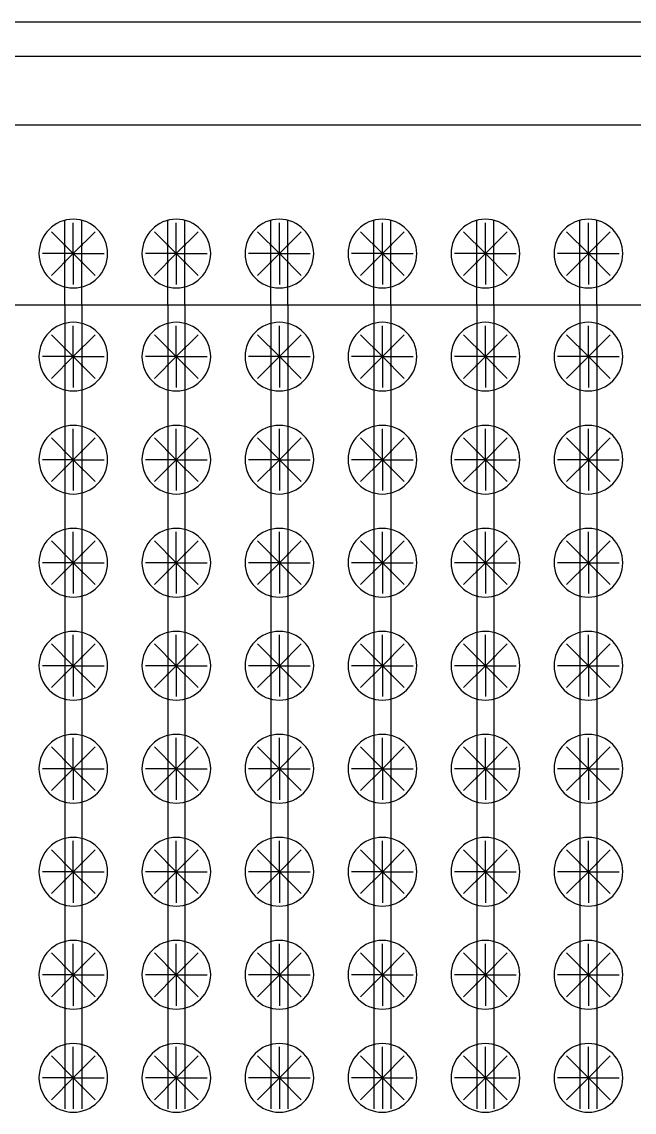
# Model space of a CAD drawing. Header units: metres. Extents: x -1021672 to -1021230, y -2826902 to -2826531.
# Drawn here: x -1021393.5 to -1021357.8, y -2826767.6 to -2826704.1 of the extents above; entities that cross this region are included whole.
import ezdxf

# ---------------------------------------------------------------- set-up
doc = ezdxf.new("R2010")
doc.units = ezdxf.units.M
for name, color, linetype in [('C-BRDG-FOUNDATION', 2, 'Continuous'), ('IRRIG-LATERAL', 6, 'Continuous'), ('IRRIG-MAIN', 4, 'Continuous'), ('PUMP-STATION-1', 40, 'Continuous'), ('TREES', 94, 'Continuous'), ('V-CTRL-BMRK', 150, 'Continuous')]:
    doc.layers.add(name, color=color, linetype=linetype)

# ---------------------------------------------------------------- blocks, each defined once
blk = doc.blocks.new('*U74')
for p, q in [((0, 2000), (86000, 2000)), ((0, -2000), (86000, -2000))]:
    blk.add_line(p, q)
blk = doc.blocks.new('MANGO_TREE')
at = {"layer": 'TREES'}
for q in [(-1.273, 1.273), (0, 1.8), (1.273, 1.273), (-1.8, 0), (-1.273, -1.273), (1.8, 0), (0, -1.8), (1.273, -1.273)]:
    blk.add_line((0, 0), q, dxfattribs=at)
blk.add_circle((0, 0), 2, dxfattribs=at)
blk = doc.blocks.new('dripper')
at = {"layer": 'PUMP-STATION-1', "true_color": 0x7aafdf}
h = blk.add_hatch(color=143, dxfattribs=at)
h.dxf.hatch_style = 1
h.paths.add_polyline_path([(-1021243.937, -2826723.087), (-1021243.937, -2826723.101), (-1021243.929, -2826723.109), (-1021243.921, -2826723.102)])
h.paths.add_polyline_path([(-1021243.921, -2826723.102), (-1021243.929, -2826723.109), (-1021243.92, -2826723.117), (-1021243.937, -2826723.133), (-1021243.937, -2826723.147), (-1021243.906, -2826723.117)])
h.paths.add_polyline_path([(-1021243.937, -2826723.133), (-1021243.945, -2826723.125), (-1021243.952, -2826723.132), (-1021243.937, -2826723.147)])
h.paths.add_polyline_path([(-1021243.953, -2826723.117), (-1021243.937, -2826723.101), (-1021243.937, -2826723.087), (-1021243.967, -2826723.117), (-1021243.952, -2826723.132), (-1021243.945, -2826723.125)])
at = {"layer": 'PUMP-STATION-1', "true_color": 0x22346e}
h = blk.add_hatch(color=159, dxfattribs=at)
h.dxf.hatch_style = 1
h.paths.add_polyline_path([(-1021243.937, -2826723.101), (-1021243.953, -2826723.117), (-1021243.945, -2826723.125), (-1021243.937, -2826723.117)])
h.paths.add_polyline_path([(-1021243.937, -2826723.101), (-1021243.937, -2826723.117), (-1021243.929, -2826723.109)])
h.paths.add_polyline_path([(-1021243.92, -2826723.117), (-1021243.929, -2826723.109), (-1021243.937, -2826723.117), (-1021243.937, -2826723.133)])
h.paths.add_polyline_path([(-1021243.937, -2826723.117), (-1021243.945, -2826723.125), (-1021243.937, -2826723.133)])
at = {"layer": 'PUMP-STATION-1', "flags": 128}
for points in [[(-1021243.906, -2826723.117), (-1021243.937, -2826723.087), (-1021243.967, -2826723.117), (-1021243.937, -2826723.147)], [(-1021243.92, -2826723.117), (-1021243.937, -2826723.101), (-1021243.953, -2826723.117), (-1021243.937, -2826723.133)]]:
    blk.add_lwpolyline(points, close=True, dxfattribs=at)
blk = doc.blocks.new('*U2939')
at = {"layer": 'PUMP-STATION-1'}
blk.add_blockref('dripper', (1021243.937, 2826723.117), dxfattribs=at)
blk = doc.blocks.new('*U2940')
at = {"layer": 'PUMP-STATION-1', "color": 0, "linetype": 'ByBlock', "lineweight": -2, "transparency": 16777216}
for p, rotation in [((-1021244.937, -2826723.117), 90.00000000000001), ((-1021244.937, -2826724.117), 180), ((-1021243.937, -2826724.117), 270)]:
    blk.add_blockref('*U2939', p, dxfattribs=dict(at, rotation=rotation))
blk.add_blockref('*U2939', (-1021243.937, -2826723.117), dxfattribs=at)
blk = doc.blocks.new('*U2941')
at = {"layer": 'PUMP-STATION-1'}
blk.add_blockref('dripper', (1021243.937, 2826723.117), dxfattribs=at)
blk = doc.blocks.new('*U2942')
at = {"layer": 'PUMP-STATION-1', "color": 0, "linetype": 'ByBlock', "lineweight": -2, "transparency": 16777216}
for p, rotation in [((-1021244.937, -2826723.117), 90.00000000000001), ((-1021244.937, -2826724.117), 180), ((-1021243.937, -2826724.117), 270)]:
    blk.add_blockref('*U2941', p, dxfattribs=dict(at, rotation=rotation))
blk.add_blockref('*U2941', (-1021243.937, -2826723.117), dxfattribs=at)
blk = doc.blocks.new('*U2819')
at = {"layer": 'PUMP-STATION-1'}
blk.add_blockref('dripper', (1021243.937, 2826723.117), dxfattribs=at)
blk = doc.blocks.new('*U2820')
at = {"layer": 'PUMP-STATION-1', "color": 0, "linetype": 'ByBlock', "lineweight": -2, "transparency": 16777216}
for p, rotation in [((-1021244.937, -2826723.117), 90.00000000000001), ((-1021244.937, -2826724.117), 180), ((-1021243.937, -2826724.117), 270)]:
    blk.add_blockref('*U2819', p, dxfattribs=dict(at, rotation=rotation))
blk.add_blockref('*U2819', (-1021243.937, -2826723.117), dxfattribs=at)
blk = doc.blocks.new('*U2821')
at = {"layer": 'PUMP-STATION-1'}
blk.add_blockref('dripper', (1021243.937, 2826723.117), dxfattribs=at)
blk = doc.blocks.new('*U2822')
at = {"layer": 'PUMP-STATION-1', "color": 0, "linetype": 'ByBlock', "lineweight": -2, "transparency": 16777216}
for p, rotation in [((-1021244.937, -2826723.117), 90.00000000000001), ((-1021244.937, -2826724.117), 180), ((-1021243.937, -2826724.117), 270)]:
    blk.add_blockref('*U2821', p, dxfattribs=dict(at, rotation=rotation))
blk.add_blockref('*U2821', (-1021243.937, -2826723.117), dxfattribs=at)
blk = doc.blocks.new('*U2823')
at = {"layer": 'PUMP-STATION-1'}
blk.add_blockref('dripper', (1021243.937, 2826723.117), dxfattribs=at)
blk = doc.blocks.new('*U2824')
at = {"layer": 'PUMP-STATION-1', "color": 0, "linetype": 'ByBlock', "lineweight": -2, "transparency": 16777216}
for p, rotation in [((-1021244.937, -2826723.117), 90.00000000000001), ((-1021244.937, -2826724.117), 180), ((-1021243.937, -2826724.117), 270)]:
    blk.add_blockref('*U2823', p, dxfattribs=dict(at, rotation=rotation))
blk.add_blockref('*U2823', (-1021243.937, -2826723.117), dxfattribs=at)
blk = doc.blocks.new('*U2825')
at = {"layer": 'PUMP-STATION-1'}
blk.add_blockref('dripper', (1021243.937, 2826723.117), dxfattribs=at)
blk = doc.blocks.new('*U2826')
at = {"layer": 'PUMP-STATION-1', "color": 0, "linetype": 'ByBlock', "lineweight": -2, "transparency": 16777216}
for p, rotation in [((-1021244.937, -2826723.117), 90.00000000000001), ((-1021244.937, -2826724.117), 180), ((-1021243.937, -2826724.117), 270)]:
    blk.add_blockref('*U2825', p, dxfattribs=dict(at, rotation=rotation))
blk.add_blockref('*U2825', (-1021243.937, -2826723.117), dxfattribs=at)
blk = doc.blocks.new('*U2827')
at = {"layer": 'PUMP-STATION-1'}
blk.add_blockref('dripper', (1021243.937, 2826723.117), dxfattribs=at)
blk = doc.blocks.new('*U2828')
at = {"layer": 'PUMP-STATION-1', "color": 0, "linetype": 'ByBlock', "lineweight": -2, "transparency": 16777216}
for p, rotation in [((-1021244.937, -2826723.117), 90.00000000000001), ((-1021244.937, -2826724.117), 180), ((-1021243.937, -2826724.117), 270)]:
    blk.add_blockref('*U2827', p, dxfattribs=dict(at, rotation=rotation))
blk.add_blockref('*U2827', (-1021243.937, -2826723.117), dxfattribs=at)
blk = doc.blocks.new('*U2923')
at = {"layer": 'PUMP-STATION-1'}
blk.add_blockref('dripper', (1021243.937, 2826723.117), dxfattribs=at)
blk = doc.blocks.new('*U2924')
at = {"layer": 'PUMP-STATION-1', "color": 0, "linetype": 'ByBlock', "lineweight": -2, "transparency": 16777216}
for p, rotation in [((-1021244.937, -2826723.117), 90.00000000000001), ((-1021244.937, -2826724.117), 180), ((-1021243.937, -2826724.117), 270)]:
    blk.add_blockref('*U2923', p, dxfattribs=dict(at, rotation=rotation))
blk.add_blockref('*U2923', (-1021243.937, -2826723.117), dxfattribs=at)
blk = doc.blocks.new('*U3157')
at = {"layer": 'PUMP-STATION-1'}
blk.add_blockref('dripper', (1021243.937, 2826723.117), dxfattribs=at)
blk = doc.blocks.new('*U3158')
at = {"layer": 'PUMP-STATION-1', "color": 0, "linetype": 'ByBlock', "lineweight": -2, "transparency": 16777216}
for p, rotation in [((-1021244.937, -2826723.117), 90.00000000000001), ((-1021244.937, -2826724.117), 180), ((-1021243.937, -2826724.117), 270)]:
    blk.add_blockref('*U3157', p, dxfattribs=dict(at, rotation=rotation))
blk.add_blockref('*U3157', (-1021243.937, -2826723.117), dxfattribs=at)
blk = doc.blocks.new('*U3159')
at = {"layer": 'PUMP-STATION-1'}
blk.add_blockref('dripper', (1021243.937, 2826723.117), dxfattribs=at)
blk = doc.blocks.new('*U3160')
at = {"layer": 'PUMP-STATION-1', "color": 0, "linetype": 'ByBlock', "lineweight": -2, "transparency": 16777216}
for p, rotation in [((-1021244.937, -2826723.117), 90.00000000000001), ((-1021244.937, -2826724.117), 180), ((-1021243.937, -2826724.117), 270)]:
    blk.add_blockref('*U3159', p, dxfattribs=dict(at, rotation=rotation))
blk.add_blockref('*U3159', (-1021243.937, -2826723.117), dxfattribs=at)
blk = doc.blocks.new('*U3161')
at = {"layer": 'PUMP-STATION-1'}
blk.add_blockref('dripper', (1021243.937, 2826723.117), dxfattribs=at)
blk = doc.blocks.new('*U3162')
at = {"layer": 'PUMP-STATION-1', "color": 0, "linetype": 'ByBlock', "lineweight": -2, "transparency": 16777216}
for p, rotation in [((-1021244.937, -2826723.117), 90.00000000000001), ((-1021244.937, -2826724.117), 180), ((-1021243.937, -2826724.117), 270)]:
    blk.add_blockref('*U3161', p, dxfattribs=dict(at, rotation=rotation))
blk.add_blockref('*U3161', (-1021243.937, -2826723.117), dxfattribs=at)
blk = doc.blocks.new('*U2913')
at = {"layer": 'PUMP-STATION-1'}
blk.add_blockref('dripper', (1021243.937, 2826723.117), dxfattribs=at)
blk = doc.blocks.new('*U2914')
at = {"layer": 'PUMP-STATION-1', "color": 0, "linetype": 'ByBlock', "lineweight": -2, "transparency": 16777216}
for p, rotation in [((-1021244.937, -2826723.117), 90.00000000000001), ((-1021244.937, -2826724.117), 180), ((-1021243.937, -2826724.117), 270)]:
    blk.add_blockref('*U2913', p, dxfattribs=dict(at, rotation=rotation))
blk.add_blockref('*U2913', (-1021243.937, -2826723.117), dxfattribs=at)
blk = doc.blocks.new('*U2915')
at = {"layer": 'PUMP-STATION-1'}
blk.add_blockref('dripper', (1021243.937, 2826723.117), dxfattribs=at)
blk = doc.blocks.new('*U2916')
at = {"layer": 'PUMP-STATION-1', "color": 0, "linetype": 'ByBlock', "lineweight": -2, "transparency": 16777216}
for p, rotation in [((-1021244.937, -2826723.117), 90.00000000000001), ((-1021244.937, -2826724.117), 180), ((-1021243.937, -2826724.117), 270)]:
    blk.add_blockref('*U2915', p, dxfattribs=dict(at, rotation=rotation))
blk.add_blockref('*U2915', (-1021243.937, -2826723.117), dxfattribs=at)
blk = doc.blocks.new('*U2917')
at = {"layer": 'PUMP-STATION-1'}
blk.add_blockref('dripper', (1021243.937, 2826723.117), dxfattribs=at)
blk = doc.blocks.new('*U2918')
at = {"layer": 'PUMP-STATION-1', "color": 0, "linetype": 'ByBlock', "lineweight": -2, "transparency": 16777216}
for p, rotation in [((-1021244.937, -2826723.117), 90.00000000000001), ((-1021244.937, -2826724.117), 180), ((-1021243.937, -2826724.117), 270)]:
    blk.add_blockref('*U2917', p, dxfattribs=dict(at, rotation=rotation))
blk.add_blockref('*U2917', (-1021243.937, -2826723.117), dxfattribs=at)
blk = doc.blocks.new('*U2919')
at = {"layer": 'PUMP-STATION-1'}
blk.add_blockref('dripper', (1021243.937, 2826723.117), dxfattribs=at)
blk = doc.blocks.new('*U2920')
at = {"layer": 'PUMP-STATION-1', "color": 0, "linetype": 'ByBlock', "lineweight": -2, "transparency": 16777216}
for p, rotation in [((-1021244.937, -2826723.117), 90.00000000000001), ((-1021244.937, -2826724.117), 180), ((-1021243.937, -2826724.117), 270)]:
    blk.add_blockref('*U2919', p, dxfattribs=dict(at, rotation=rotation))
blk.add_blockref('*U2919', (-1021243.937, -2826723.117), dxfattribs=at)
blk = doc.blocks.new('*U2921')
at = {"layer": 'PUMP-STATION-1'}
blk.add_blockref('dripper', (1021243.937, 2826723.117), dxfattribs=at)
blk = doc.blocks.new('*U2922')
at = {"layer": 'PUMP-STATION-1', "color": 0, "linetype": 'ByBlock', "lineweight": -2, "transparency": 16777216}
for p, rotation in [((-1021244.937, -2826723.117), 90.00000000000001), ((-1021244.937, -2826724.117), 180), ((-1021243.937, -2826724.117), 270)]:
    blk.add_blockref('*U2921', p, dxfattribs=dict(at, rotation=rotation))
blk.add_blockref('*U2921', (-1021243.937, -2826723.117), dxfattribs=at)
blk = doc.blocks.new('*U2841')
at = {"layer": 'PUMP-STATION-1'}
blk.add_blockref('dripper', (1021243.937, 2826723.117), dxfattribs=at)
blk = doc.blocks.new('*U2842')
at = {"layer": 'PUMP-STATION-1', "color": 0, "linetype": 'ByBlock', "lineweight": -2, "transparency": 16777216}
for p, rotation in [((-1021244.937, -2826723.117), 90.00000000000001), ((-1021244.937, -2826724.117), 180), ((-1021243.937, -2826724.117), 270)]:
    blk.add_blockref('*U2841', p, dxfattribs=dict(at, rotation=rotation))
blk.add_blockref('*U2841', (-1021243.937, -2826723.117), dxfattribs=at)
blk = doc.blocks.new('*U2843')
at = {"layer": 'PUMP-STATION-1'}
blk.add_blockref('dripper', (1021243.937, 2826723.117), dxfattribs=at)
blk = doc.blocks.new('*U2844')
at = {"layer": 'PUMP-STATION-1', "color": 0, "linetype": 'ByBlock', "lineweight": -2, "transparency": 16777216}
for p, rotation in [((-1021244.937, -2826723.117), 90.00000000000001), ((-1021244.937, -2826724.117), 180), ((-1021243.937, -2826724.117), 270)]:
    blk.add_blockref('*U2843', p, dxfattribs=dict(at, rotation=rotation))
blk.add_blockref('*U2843', (-1021243.937, -2826723.117), dxfattribs=at)
blk = doc.blocks.new('*U2845')
at = {"layer": 'PUMP-STATION-1'}
blk.add_blockref('dripper', (1021243.937, 2826723.117), dxfattribs=at)
blk = doc.blocks.new('*U2846')
at = {"layer": 'PUMP-STATION-1', "color": 0, "linetype": 'ByBlock', "lineweight": -2, "transparency": 16777216}
for p, rotation in [((-1021244.937, -2826723.117), 90.00000000000001), ((-1021244.937, -2826724.117), 180), ((-1021243.937, -2826724.117), 270)]:
    blk.add_blockref('*U2845', p, dxfattribs=dict(at, rotation=rotation))
blk.add_blockref('*U2845', (-1021243.937, -2826723.117), dxfattribs=at)
blk = doc.blocks.new('*U2847')
at = {"layer": 'PUMP-STATION-1'}
blk.add_blockref('dripper', (1021243.937, 2826723.117), dxfattribs=at)
blk = doc.blocks.new('*U2848')
at = {"layer": 'PUMP-STATION-1', "color": 0, "linetype": 'ByBlock', "lineweight": -2, "transparency": 16777216}
for p, rotation in [((-1021244.937, -2826723.117), 90.00000000000001), ((-1021244.937, -2826724.117), 180), ((-1021243.937, -2826724.117), 270)]:
    blk.add_blockref('*U2847', p, dxfattribs=dict(at, rotation=rotation))
blk.add_blockref('*U2847', (-1021243.937, -2826723.117), dxfattribs=at)
blk = doc.blocks.new('*U2757')
at = {"layer": 'PUMP-STATION-1'}
blk.add_blockref('dripper', (1021243.937, 2826723.117), dxfattribs=at)
blk = doc.blocks.new('*U2758')
at = {"layer": 'PUMP-STATION-1', "color": 0, "linetype": 'ByBlock', "lineweight": -2, "transparency": 16777216}
for p, rotation in [((-1021244.937, -2826723.117), 90.00000000000001), ((-1021244.937, -2826724.117), 180), ((-1021243.937, -2826724.117), 270)]:
    blk.add_blockref('*U2757', p, dxfattribs=dict(at, rotation=rotation))
blk.add_blockref('*U2757', (-1021243.937, -2826723.117), dxfattribs=at)
blk = doc.blocks.new('*U2759')
at = {"layer": 'PUMP-STATION-1'}
blk.add_blockref('dripper', (1021243.937, 2826723.117), dxfattribs=at)
blk = doc.blocks.new('*U2760')
at = {"layer": 'PUMP-STATION-1', "color": 0, "linetype": 'ByBlock', "lineweight": -2, "transparency": 16777216}
for p, rotation in [((-1021244.937, -2826723.117), 90.00000000000001), ((-1021244.937, -2826724.117), 180), ((-1021243.937, -2826724.117), 270)]:
    blk.add_blockref('*U2759', p, dxfattribs=dict(at, rotation=rotation))
blk.add_blockref('*U2759', (-1021243.937, -2826723.117), dxfattribs=at)
blk = doc.blocks.new('*U2761')
at = {"layer": 'PUMP-STATION-1'}
blk.add_blockref('dripper', (1021243.937, 2826723.117), dxfattribs=at)
blk = doc.blocks.new('*U2762')
at = {"layer": 'PUMP-STATION-1', "color": 0, "linetype": 'ByBlock', "lineweight": -2, "transparency": 16777216}
for p, rotation in [((-1021244.937, -2826723.117), 90.00000000000001), ((-1021244.937, -2826724.117), 180), ((-1021243.937, -2826724.117), 270)]:
    blk.add_blockref('*U2761', p, dxfattribs=dict(at, rotation=rotation))
blk.add_blockref('*U2761', (-1021243.937, -2826723.117), dxfattribs=at)
blk = doc.blocks.new('*U2763')
at = {"layer": 'PUMP-STATION-1'}
blk.add_blockref('dripper', (1021243.937, 2826723.117), dxfattribs=at)
blk = doc.blocks.new('*U2764')
at = {"layer": 'PUMP-STATION-1', "color": 0, "linetype": 'ByBlock', "lineweight": -2, "transparency": 16777216}
for p, rotation in [((-1021244.937, -2826723.117), 90.00000000000001), ((-1021244.937, -2826724.117), 180), ((-1021243.937, -2826724.117), 270)]:
    blk.add_blockref('*U2763', p, dxfattribs=dict(at, rotation=rotation))
blk.add_blockref('*U2763', (-1021243.937, -2826723.117), dxfattribs=at)
blk = doc.blocks.new('*U3189')
at = {"layer": 'PUMP-STATION-1'}
blk.add_blockref('dripper', (1021243.937, 2826723.117), dxfattribs=at)
blk = doc.blocks.new('*U3190')
at = {"layer": 'PUMP-STATION-1', "color": 0, "linetype": 'ByBlock', "lineweight": -2, "transparency": 16777216}
for p, rotation in [((-1021244.937, -2826723.117), 90.00000000000001), ((-1021244.937, -2826724.117), 180), ((-1021243.937, -2826724.117), 270)]:
    blk.add_blockref('*U3189', p, dxfattribs=dict(at, rotation=rotation))
blk.add_blockref('*U3189', (-1021243.937, -2826723.117), dxfattribs=at)
blk = doc.blocks.new('*U3191')
at = {"layer": 'PUMP-STATION-1'}
blk.add_blockref('dripper', (1021243.937, 2826723.117), dxfattribs=at)
blk = doc.blocks.new('*U3192')
at = {"layer": 'PUMP-STATION-1', "color": 0, "linetype": 'ByBlock', "lineweight": -2, "transparency": 16777216}
for p, rotation in [((-1021244.937, -2826723.117), 90.00000000000001), ((-1021244.937, -2826724.117), 180), ((-1021243.937, -2826724.117), 270)]:
    blk.add_blockref('*U3191', p, dxfattribs=dict(at, rotation=rotation))
blk.add_blockref('*U3191', (-1021243.937, -2826723.117), dxfattribs=at)
blk = doc.blocks.new('*U3193')
at = {"layer": 'PUMP-STATION-1'}
blk.add_blockref('dripper', (1021243.937, 2826723.117), dxfattribs=at)
blk = doc.blocks.new('*U3194')
at = {"layer": 'PUMP-STATION-1', "color": 0, "linetype": 'ByBlock', "lineweight": -2, "transparency": 16777216}
for p, rotation in [((-1021244.937, -2826723.117), 90.00000000000001), ((-1021244.937, -2826724.117), 180), ((-1021243.937, -2826724.117), 270)]:
    blk.add_blockref('*U3193', p, dxfattribs=dict(at, rotation=rotation))
blk.add_blockref('*U3193', (-1021243.937, -2826723.117), dxfattribs=at)
blk = doc.blocks.new('*U3195')
at = {"layer": 'PUMP-STATION-1'}
blk.add_blockref('dripper', (1021243.937, 2826723.117), dxfattribs=at)
blk = doc.blocks.new('*U3196')
at = {"layer": 'PUMP-STATION-1', "color": 0, "linetype": 'ByBlock', "lineweight": -2, "transparency": 16777216}
for p, rotation in [((-1021244.937, -2826723.117), 90.00000000000001), ((-1021244.937, -2826724.117), 180), ((-1021243.937, -2826724.117), 270)]:
    blk.add_blockref('*U3195', p, dxfattribs=dict(at, rotation=rotation))
blk.add_blockref('*U3195', (-1021243.937, -2826723.117), dxfattribs=at)
blk = doc.blocks.new('*U3197')
at = {"layer": 'PUMP-STATION-1'}
blk.add_blockref('dripper', (1021243.937, 2826723.117), dxfattribs=at)
blk = doc.blocks.new('*U3198')
at = {"layer": 'PUMP-STATION-1', "color": 0, "linetype": 'ByBlock', "lineweight": -2, "transparency": 16777216}
for p, rotation in [((-1021244.937, -2826723.117), 90.00000000000001), ((-1021244.937, -2826724.117), 180), ((-1021243.937, -2826724.117), 270)]:
    blk.add_blockref('*U3197', p, dxfattribs=dict(at, rotation=rotation))
blk.add_blockref('*U3197', (-1021243.937, -2826723.117), dxfattribs=at)
blk = doc.blocks.new('*U3203')
at = {"layer": 'PUMP-STATION-1'}
blk.add_blockref('dripper', (1021243.937, 2826723.117), dxfattribs=at)
blk = doc.blocks.new('*U3204')
at = {"layer": 'PUMP-STATION-1', "color": 0, "linetype": 'ByBlock', "lineweight": -2, "transparency": 16777216}
for p, rotation in [((-1021244.937, -2826723.117), 90.00000000000001), ((-1021244.937, -2826724.117), 180), ((-1021243.937, -2826724.117), 270)]:
    blk.add_blockref('*U3203', p, dxfattribs=dict(at, rotation=rotation))
blk.add_blockref('*U3203', (-1021243.937, -2826723.117), dxfattribs=at)
blk = doc.blocks.new('*U3205')
at = {"layer": 'PUMP-STATION-1'}
blk.add_blockref('dripper', (1021243.937, 2826723.117), dxfattribs=at)
blk = doc.blocks.new('*U3206')
at = {"layer": 'PUMP-STATION-1', "color": 0, "linetype": 'ByBlock', "lineweight": -2, "transparency": 16777216}
for p, rotation in [((-1021244.937, -2826723.117), 90.00000000000001), ((-1021244.937, -2826724.117), 180), ((-1021243.937, -2826724.117), 270)]:
    blk.add_blockref('*U3205', p, dxfattribs=dict(at, rotation=rotation))
blk.add_blockref('*U3205', (-1021243.937, -2826723.117), dxfattribs=at)
blk = doc.blocks.new('*U3207')
at = {"layer": 'PUMP-STATION-1'}
blk.add_blockref('dripper', (1021243.937, 2826723.117), dxfattribs=at)
blk = doc.blocks.new('*U3208')
at = {"layer": 'PUMP-STATION-1', "color": 0, "linetype": 'ByBlock', "lineweight": -2, "transparency": 16777216}
for p, rotation in [((-1021244.937, -2826723.117), 90.00000000000001), ((-1021244.937, -2826724.117), 180), ((-1021243.937, -2826724.117), 270)]:
    blk.add_blockref('*U3207', p, dxfattribs=dict(at, rotation=rotation))
blk.add_blockref('*U3207', (-1021243.937, -2826723.117), dxfattribs=at)
blk = doc.blocks.new('*U3213')
at = {"layer": 'PUMP-STATION-1'}
blk.add_blockref('dripper', (1021243.937, 2826723.117), dxfattribs=at)
blk = doc.blocks.new('*U3214')
at = {"layer": 'PUMP-STATION-1', "color": 0, "linetype": 'ByBlock', "lineweight": -2, "transparency": 16777216}
for p, rotation in [((-1021244.937, -2826723.117), 90.00000000000001), ((-1021244.937, -2826724.117), 180), ((-1021243.937, -2826724.117), 270)]:
    blk.add_blockref('*U3213', p, dxfattribs=dict(at, rotation=rotation))
blk.add_blockref('*U3213', (-1021243.937, -2826723.117), dxfattribs=at)
blk = doc.blocks.new('*U3225')
at = {"layer": 'PUMP-STATION-1'}
blk.add_blockref('dripper', (1021243.937, 2826723.117), dxfattribs=at)
blk = doc.blocks.new('*U3226')
at = {"layer": 'PUMP-STATION-1', "color": 0, "linetype": 'ByBlock', "lineweight": -2, "transparency": 16777216}
for p, rotation in [((-1021244.937, -2826723.117), 90.00000000000001), ((-1021244.937, -2826724.117), 180), ((-1021243.937, -2826724.117), 270)]:
    blk.add_blockref('*U3225', p, dxfattribs=dict(at, rotation=rotation))
blk.add_blockref('*U3225', (-1021243.937, -2826723.117), dxfattribs=at)
blk = doc.blocks.new('*U3227')
at = {"layer": 'PUMP-STATION-1'}
blk.add_blockref('dripper', (1021243.937, 2826723.117), dxfattribs=at)
blk = doc.blocks.new('*U3228')
at = {"layer": 'PUMP-STATION-1', "color": 0, "linetype": 'ByBlock', "lineweight": -2, "transparency": 16777216}
for p, rotation in [((-1021244.937, -2826723.117), 90.00000000000001), ((-1021244.937, -2826724.117), 180), ((-1021243.937, -2826724.117), 270)]:
    blk.add_blockref('*U3227', p, dxfattribs=dict(at, rotation=rotation))
blk.add_blockref('*U3227', (-1021243.937, -2826723.117), dxfattribs=at)
blk = doc.blocks.new('*U3229')
at = {"layer": 'PUMP-STATION-1'}
blk.add_blockref('dripper', (1021243.937, 2826723.117), dxfattribs=at)
blk = doc.blocks.new('*U3230')
at = {"layer": 'PUMP-STATION-1', "color": 0, "linetype": 'ByBlock', "lineweight": -2, "transparency": 16777216}
for p, rotation in [((-1021244.937, -2826723.117), 90.00000000000001), ((-1021244.937, -2826724.117), 180), ((-1021243.937, -2826724.117), 270)]:
    blk.add_blockref('*U3229', p, dxfattribs=dict(at, rotation=rotation))
blk.add_blockref('*U3229', (-1021243.937, -2826723.117), dxfattribs=at)
blk = doc.blocks.new('*U3231')
at = {"layer": 'PUMP-STATION-1'}
blk.add_blockref('dripper', (1021243.937, 2826723.117), dxfattribs=at)
blk = doc.blocks.new('*U3232')
at = {"layer": 'PUMP-STATION-1', "color": 0, "linetype": 'ByBlock', "lineweight": -2, "transparency": 16777216}
for p, rotation in [((-1021244.937, -2826723.117), 90.00000000000001), ((-1021244.937, -2826724.117), 180), ((-1021243.937, -2826724.117), 270)]:
    blk.add_blockref('*U3231', p, dxfattribs=dict(at, rotation=rotation))
blk.add_blockref('*U3231', (-1021243.937, -2826723.117), dxfattribs=at)
blk = doc.blocks.new('*U3233')
at = {"layer": 'PUMP-STATION-1'}
blk.add_blockref('dripper', (1021243.937, 2826723.117), dxfattribs=at)
blk = doc.blocks.new('*U3234')
at = {"layer": 'PUMP-STATION-1', "color": 0, "linetype": 'ByBlock', "lineweight": -2, "transparency": 16777216}
for p, rotation in [((-1021244.937, -2826723.117), 90.00000000000001), ((-1021244.937, -2826724.117), 180), ((-1021243.937, -2826724.117), 270)]:
    blk.add_blockref('*U3233', p, dxfattribs=dict(at, rotation=rotation))
blk.add_blockref('*U3233', (-1021243.937, -2826723.117), dxfattribs=at)
blk = doc.blocks.new('*U3215')
at = {"layer": 'PUMP-STATION-1'}
blk.add_blockref('dripper', (1021243.937, 2826723.117), dxfattribs=at)
blk = doc.blocks.new('*U3216')
at = {"layer": 'PUMP-STATION-1', "color": 0, "linetype": 'ByBlock', "lineweight": -2, "transparency": 16777216}
for p, rotation in [((-1021244.937, -2826723.117), 90.00000000000001), ((-1021244.937, -2826724.117), 180), ((-1021243.937, -2826724.117), 270)]:
    blk.add_blockref('*U3215', p, dxfattribs=dict(at, rotation=rotation))
blk.add_blockref('*U3215', (-1021243.937, -2826723.117), dxfattribs=at)
blk = doc.blocks.new('*U3217')
at = {"layer": 'PUMP-STATION-1'}
blk.add_blockref('dripper', (1021243.937, 2826723.117), dxfattribs=at)
blk = doc.blocks.new('*U3218')
at = {"layer": 'PUMP-STATION-1', "color": 0, "linetype": 'ByBlock', "lineweight": -2, "transparency": 16777216}
for p, rotation in [((-1021244.937, -2826723.117), 90.00000000000001), ((-1021244.937, -2826724.117), 180), ((-1021243.937, -2826724.117), 270)]:
    blk.add_blockref('*U3217', p, dxfattribs=dict(at, rotation=rotation))
blk.add_blockref('*U3217', (-1021243.937, -2826723.117), dxfattribs=at)
blk = doc.blocks.new('*U2879')
at = {"layer": 'PUMP-STATION-1'}
blk.add_blockref('dripper', (1021243.937, 2826723.117), dxfattribs=at)
blk = doc.blocks.new('*U2880')
at = {"layer": 'PUMP-STATION-1', "color": 0, "linetype": 'ByBlock', "lineweight": -2, "transparency": 16777216}
for p, rotation in [((-1021244.937, -2826723.117), 90.00000000000001), ((-1021244.937, -2826724.117), 180), ((-1021243.937, -2826724.117), 270)]:
    blk.add_blockref('*U2879', p, dxfattribs=dict(at, rotation=rotation))
blk.add_blockref('*U2879', (-1021243.937, -2826723.117), dxfattribs=at)
blk = doc.blocks.new('*U2881')
at = {"layer": 'PUMP-STATION-1'}
blk.add_blockref('dripper', (1021243.937, 2826723.117), dxfattribs=at)
blk = doc.blocks.new('*U2882')
at = {"layer": 'PUMP-STATION-1', "color": 0, "linetype": 'ByBlock', "lineweight": -2, "transparency": 16777216}
for p, rotation in [((-1021244.937, -2826723.117), 90.00000000000001), ((-1021244.937, -2826724.117), 180), ((-1021243.937, -2826724.117), 270)]:
    blk.add_blockref('*U2881', p, dxfattribs=dict(at, rotation=rotation))
blk.add_blockref('*U2881', (-1021243.937, -2826723.117), dxfattribs=at)
blk = doc.blocks.new('*U2795')
at = {"layer": 'PUMP-STATION-1'}
blk.add_blockref('dripper', (1021243.937, 2826723.117), dxfattribs=at)
blk = doc.blocks.new('*U2796')
at = {"layer": 'PUMP-STATION-1', "color": 0, "linetype": 'ByBlock', "lineweight": -2, "transparency": 16777216}
for p, rotation in [((-1021244.937, -2826723.117), 90.00000000000001), ((-1021244.937, -2826724.117), 180), ((-1021243.937, -2826724.117), 270)]:
    blk.add_blockref('*U2795', p, dxfattribs=dict(at, rotation=rotation))
blk.add_blockref('*U2795', (-1021243.937, -2826723.117), dxfattribs=at)
blk = doc.blocks.new('*U2797')
at = {"layer": 'PUMP-STATION-1'}
blk.add_blockref('dripper', (1021243.937, 2826723.117), dxfattribs=at)
blk = doc.blocks.new('*U2798')
at = {"layer": 'PUMP-STATION-1', "color": 0, "linetype": 'ByBlock', "lineweight": -2, "transparency": 16777216}
for p, rotation in [((-1021244.937, -2826723.117), 90.00000000000001), ((-1021244.937, -2826724.117), 180), ((-1021243.937, -2826724.117), 270)]:
    blk.add_blockref('*U2797', p, dxfattribs=dict(at, rotation=rotation))
blk.add_blockref('*U2797', (-1021243.937, -2826723.117), dxfattribs=at)
blk = doc.blocks.new('*U2799')
at = {"layer": 'PUMP-STATION-1'}
blk.add_blockref('dripper', (1021243.937, 2826723.117), dxfattribs=at)
blk = doc.blocks.new('*U2800')
at = {"layer": 'PUMP-STATION-1', "color": 0, "linetype": 'ByBlock', "lineweight": -2, "transparency": 16777216}
for p, rotation in [((-1021244.937, -2826723.117), 90.00000000000001), ((-1021244.937, -2826724.117), 180), ((-1021243.937, -2826724.117), 270)]:
    blk.add_blockref('*U2799', p, dxfattribs=dict(at, rotation=rotation))
blk.add_blockref('*U2799', (-1021243.937, -2826723.117), dxfattribs=at)
blk = doc.blocks.new('*U2801')
at = {"layer": 'PUMP-STATION-1'}
blk.add_blockref('dripper', (1021243.937, 2826723.117), dxfattribs=at)
blk = doc.blocks.new('*U2802')
at = {"layer": 'PUMP-STATION-1', "color": 0, "linetype": 'ByBlock', "lineweight": -2, "transparency": 16777216}
for p, rotation in [((-1021244.937, -2826723.117), 90.00000000000001), ((-1021244.937, -2826724.117), 180), ((-1021243.937, -2826724.117), 270)]:
    blk.add_blockref('*U2801', p, dxfattribs=dict(at, rotation=rotation))
blk.add_blockref('*U2801', (-1021243.937, -2826723.117), dxfattribs=at)
blk = doc.blocks.new('*U2803')
at = {"layer": 'PUMP-STATION-1'}
blk.add_blockref('dripper', (1021243.937, 2826723.117), dxfattribs=at)
blk = doc.blocks.new('*U2804')
at = {"layer": 'PUMP-STATION-1', "color": 0, "linetype": 'ByBlock', "lineweight": -2, "transparency": 16777216}
for p, rotation in [((-1021244.937, -2826723.117), 90.00000000000001), ((-1021244.937, -2826724.117), 180), ((-1021243.937, -2826724.117), 270)]:
    blk.add_blockref('*U2803', p, dxfattribs=dict(at, rotation=rotation))
blk.add_blockref('*U2803', (-1021243.937, -2826723.117), dxfattribs=at)
blk = doc.blocks.new('*U2785')
at = {"layer": 'PUMP-STATION-1'}
blk.add_blockref('dripper', (1021243.937, 2826723.117), dxfattribs=at)
blk = doc.blocks.new('*U2786')
at = {"layer": 'PUMP-STATION-1', "color": 0, "linetype": 'ByBlock', "lineweight": -2, "transparency": 16777216}
for p, rotation in [((-1021244.937, -2826723.117), 90.00000000000001), ((-1021244.937, -2826724.117), 180), ((-1021243.937, -2826724.117), 270)]:
    blk.add_blockref('*U2785', p, dxfattribs=dict(at, rotation=rotation))
blk.add_blockref('*U2785', (-1021243.937, -2826723.117), dxfattribs=at)
blk = doc.blocks.new('*U3265')
at = {"layer": 'PUMP-STATION-1'}
blk.add_blockref('dripper', (1021243.937, 2826723.117), dxfattribs=at)
blk = doc.blocks.new('*U3266')
at = {"layer": 'PUMP-STATION-1', "color": 0, "linetype": 'ByBlock', "lineweight": -2, "transparency": 16777216}
for p, rotation in [((-1021244.937, -2826723.117), 90.00000000000001), ((-1021244.937, -2826724.117), 180), ((-1021243.937, -2826724.117), 270)]:
    blk.add_blockref('*U3265', p, dxfattribs=dict(at, rotation=rotation))
blk.add_blockref('*U3265', (-1021243.937, -2826723.117), dxfattribs=at)
blk = doc.blocks.new('*U2773')
at = {"layer": 'PUMP-STATION-1', "xscale": -1, "rotation": 180}
blk.add_blockref('*U3266', (1021244.437, -2826723.617), dxfattribs=at)
blk = doc.blocks.new('*U2774')
at = {"layer": 'PUMP-STATION-1', "color": 0, "linetype": 'ByBlock', "lineweight": -2, "transparency": 16777216}
for p in [(-48, 0), (-42, 0), (-36, 0), (-30, 0), (-24, 0), (-18, 0)]:
    blk.add_blockref('*U2773', p, dxfattribs=at)
blk = doc.blocks.new('*U3183')
at = {"layer": 'V-CTRL-BMRK'}
for p, q in [((-0.5, -2.448), (-0.5, 2.448)), ((0.5, -2.448), (0.5, 2.448))]:
    blk.add_line(p, q, dxfattribs=at)
blk = doc.blocks.new('*U3184')
at = {"layer": 'PUMP-STATION-1', "color": 0, "linetype": 'ByBlock', "lineweight": -2, "transparency": 16777216}
for p in [(-48, 0), (-42, 0), (-36, 0), (-30, 0), (-24, 0), (-18, 0)]:
    blk.add_blockref('*U3183', p, dxfattribs=at)
blk = doc.blocks.new('B2')
at = {"layer": 'IRRIG-LATERAL'}
blk.add_line((-1021329.419, -2826720.617), (-1021425.437, -2826720.617), dxfattribs=at)
at = {"layer": 'V-CTRL-BMRK'}
for p, q in [((-1021390.969, -2826720.617), (-1021390.969, -2826767.417)), ((-1021389.969, -2826720.617), (-1021389.969, -2826767.417)), ((-1021384.969, -2826720.617), (-1021384.969, -2826767.417)), ((-1021383.969, -2826720.617), (-1021383.969, -2826767.417)), ((-1021378.969, -2826720.617), (-1021378.969, -2826767.417)), ((-1021377.969, -2826720.617), (-1021377.969, -2826767.417)), ((-1021372.969, -2826720.617), (-1021372.969, -2826767.417)), ((-1021371.969, -2826720.617), (-1021371.969, -2826767.417)), ((-1021366.969, -2826720.617), (-1021366.969, -2826767.417)), ((-1021365.969, -2826720.617), (-1021365.969, -2826767.417)), ((-1021360.969, -2826720.617), (-1021360.969, -2826767.417)), ((-1021359.969, -2826720.617), (-1021359.969, -2826767.417))]:
    blk.add_line(p, q, dxfattribs=at)
at = {"xscale": -1}
for p in [(-1021390.469, -2826717.617), (-1021384.469, -2826717.617), (-1021378.469, -2826717.617), (-1021372.469, -2826717.617), (-1021366.469, -2826717.617), (-1021360.469, -2826717.617), (-1021390.469, -2826723.617), (-1021384.469, -2826723.617), (-1021378.469, -2826723.617), (-1021372.469, -2826723.617), (-1021366.469, -2826723.617), (-1021360.469, -2826723.617), (-1021390.469, -2826729.617), (-1021384.469, -2826729.617), (-1021378.469, -2826729.617), (-1021372.469, -2826729.617), (-1021366.469, -2826729.617), (-1021360.469, -2826729.617), (-1021390.469, -2826735.617), (-1021384.469, -2826735.617), (-1021378.469, -2826735.617), (-1021372.469, -2826735.617), (-1021366.469, -2826735.617), (-1021360.469, -2826735.617), (-1021390.469, -2826741.617), (-1021384.469, -2826741.617), (-1021378.469, -2826741.617), (-1021372.469, -2826741.617), (-1021366.469, -2826741.617), (-1021360.469, -2826741.617), (-1021390.469, -2826747.617), (-1021384.469, -2826747.617), (-1021378.469, -2826747.617), (-1021372.469, -2826747.617), (-1021366.469, -2826747.617), (-1021360.469, -2826747.617), (-1021390.469, -2826753.617), (-1021384.469, -2826753.617), (-1021378.469, -2826753.617), (-1021372.469, -2826753.617), (-1021366.469, -2826753.617), (-1021360.469, -2826753.617), (-1021390.469, -2826759.617), (-1021384.469, -2826759.617), (-1021378.469, -2826759.617), (-1021372.469, -2826759.617), (-1021366.469, -2826759.617), (-1021360.469, -2826759.617), (-1021390.469, -2826765.617), (-1021384.469, -2826765.617), (-1021378.469, -2826765.617), (-1021372.469, -2826765.617), (-1021366.469, -2826765.617), (-1021360.469, -2826765.617)]:
    blk.add_blockref('MANGO_TREE', p, dxfattribs=at)
at = {"layer": 'PUMP-STATION-1'}
for name, p in [('*U3184', (-1021342.469, -2826718.129)), ('*U2774', (-1021342.469, -2826717.617))]:
    blk.add_blockref(name, p, dxfattribs=at)
at = {"layer": 'PUMP-STATION-1', "xscale": -1}
for name, p in [('*U2940', (-2042634.906, 0)), ('*U3158', (-2042628.906, 0)), ('*U2842', (-2042622.906, 0)), ('*U3190', (-2042616.906, 0)), ('*U3214', (-2042610.906, 0)), ('*U2880', (-2042604.906, 0)), ('*U2942', (-2042634.906, -6)), ('*U3160', (-2042628.906, -6)), ('*U2844', (-2042622.906, -6)), ('*U3192', (-2042616.906, -6)), ('*U3226', (-2042610.906, -6)), ('*U2882', (-2042604.906, -6)), ('*U2820', (-2042634.906, -12)), ('*U3162', (-2042628.906, -12)), ('*U2846', (-2042622.906, -12)), ('*U3194', (-2042616.906, -12)), ('*U3228', (-2042610.906, -12)), ('*U2796', (-2042604.906, -12)), ('*U2822', (-2042634.906, -18)), ('*U2914', (-2042628.906, -18)), ('*U2848', (-2042622.906, -18)), ('*U3196', (-2042616.906, -18)), ('*U3230', (-2042610.906, -18)), ('*U2798', (-2042604.906, -18)), ('*U2824', (-2042634.906, -24)), ('*U2916', (-2042628.906, -24)), ('*U2758', (-2042622.906, -24)), ('*U3198', (-2042616.906, -24)), ('*U3232', (-2042610.906, -24)), ('*U2800', (-2042604.906, -24)), ('*U2826', (-2042634.906, -30)), ('*U2918', (-2042628.906, -30)), ('*U2760', (-2042622.906, -30)), ('*U3204', (-2042616.906, -30)), ('*U3234', (-2042610.906, -30)), ('*U2802', (-2042604.906, -30)), ('*U2828', (-2042634.906, -36)), ('*U2920', (-2042628.906, -36)), ('*U2762', (-2042622.906, -36)), ('*U3206', (-2042616.906, -36)), ('*U3216', (-2042610.906, -36)), ('*U2804', (-2042604.906, -36)), ('*U2924', (-2042634.906, -42)), ('*U2922', (-2042628.906, -42)), ('*U2764', (-2042622.906, -42)), ('*U3208', (-2042616.906, -42)), ('*U3218', (-2042610.906, -42)), ('*U2786', (-2042604.906, -42))]:
    blk.add_blockref(name, p, dxfattribs=at)

msp = doc.modelspace()

# ---------------------------------------------------------------- linework, layer by layer
at = {"layer": 'IRRIG-MAIN'}
msp.add_line((-1021626.437, -2826704.117), (-1021328.419, -2826704.117), dxfattribs=at)

# ---------------------------------------------------------------- block references
at = {"layer": 'C-BRDG-FOUNDATION', "color": 2, "lineweight": 50, "xscale": 0.001, "yscale": 0.001, "zscale": 0.001}
msp.add_blockref('*U74', (-1021425.437, -2826708.117), dxfattribs=at)
at = {"layer": 'PUMP-STATION-1'}
msp.add_blockref('B2', (0, 0), dxfattribs=at)

doc.saveas('drawing.dxf')
